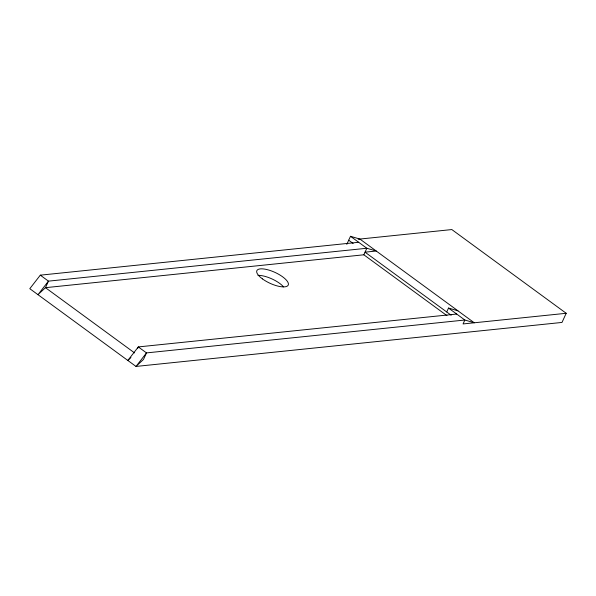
<?xml version="1.0" encoding="UTF-8"?>
<svg xmlns="http://www.w3.org/2000/svg" width="596" height="596" viewBox="0 0 596 596"><rect width="100%" height="100%" fill="white"/><g stroke="black" fill="none" stroke-linecap="round" stroke-linejoin="round"><path stroke-width="0.89" d="M137.572 348.556L138.324 346.924L456.7 314.04M346.783 244.375L350.5 236.299L359.902 239.063L474.274 322.779L464.865 320.022L448.527 308.058L446.724 311.976M451.179 315.239L365.035 252.175L376.247 251.02L366.838 248.256L48.462 281.141L37.973 294.677L45.46 287.674L363.828 254.79L366.838 248.256L350.5 236.299M358.181 239.234L451.828 229.564L566.2 313.287L561.991 322.436L136 366.436L29.8 288.695L40.297 275.166L358.665 242.274M130.949 357.54L127.835 360.453L138.324 346.924L146.497 352.906L464.865 320.022L463.062 323.941L566.2 313.287M448.527 308.058L457.937 310.821M348.697 240.218L353.152 243.481M363.828 254.79L446.955 315.642M40.297 275.166L48.462 281.141L45.46 287.674L134.569 352.914M257.979 275.382A17.254 5.982 24.7 0 1 283.554 286.87M146.497 352.906L143.487 359.44L136 366.436L146.497 352.906M262.464 278.913A17.254 5.982 24.7 0 0 288.211 285.111A17.254 5.982 24.7 0 0 266.986 269.578A17.254 5.982 24.7 0 0 262.464 278.913"/></g></svg>
